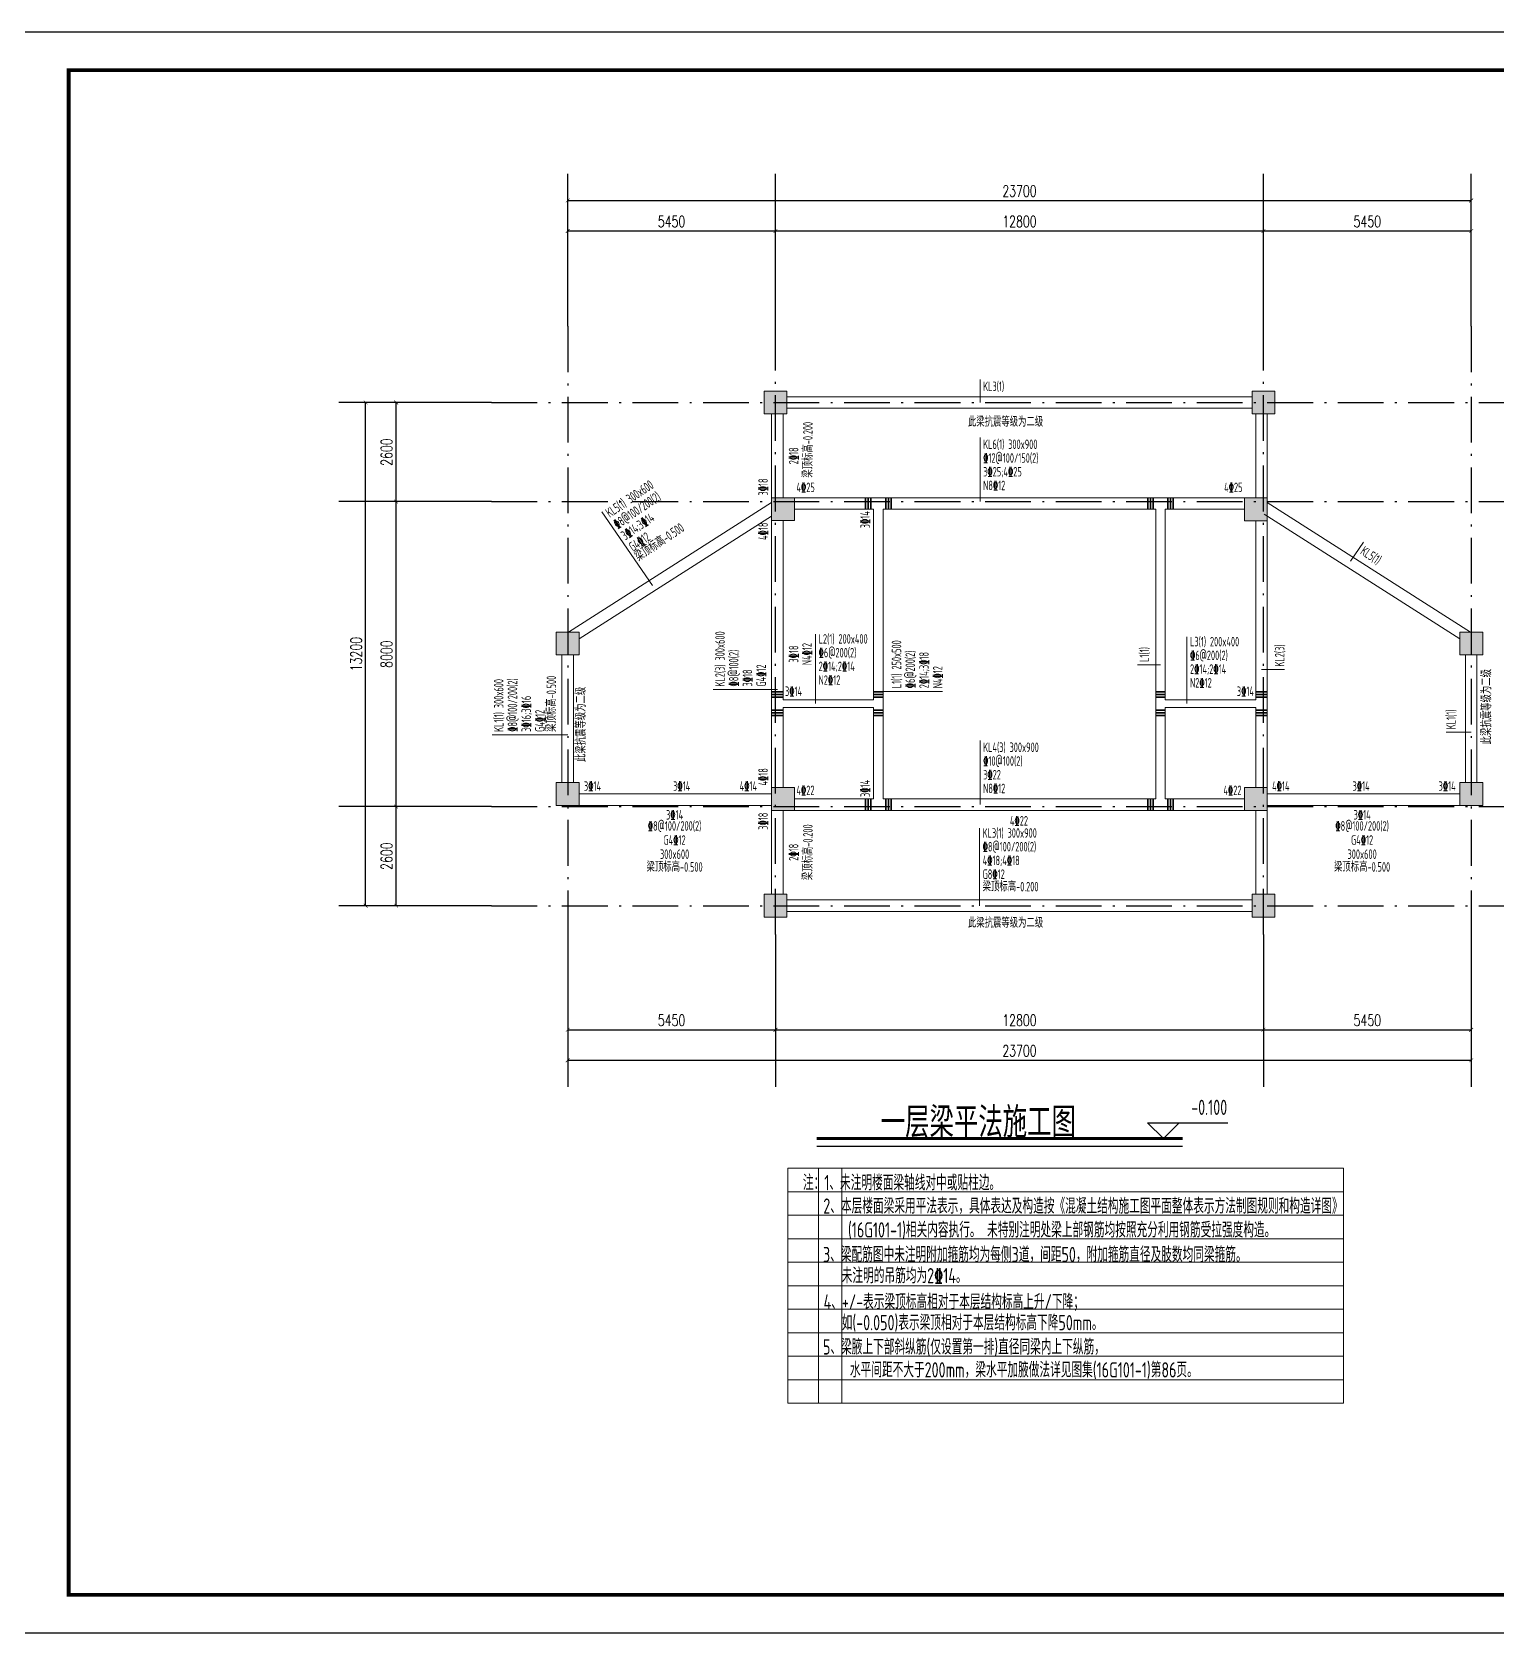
# Model space of a CAD drawing. Extents: x 169490 to 7584583, y -2399407 to 1374371.
# Drawn here: x 3845907 to 3884333, y 721081 to 763081 of the extents above; entities that cross this region are included whole.
import ezdxf
from ezdxf.enums import TextEntityAlignment as Align

# ---------------------------------------------------------------- set-up
doc = ezdxf.new("R2010")
doc.units = 0
doc.header["$LTSCALE"] = 100
doc.linetypes.add('D3轴线点划线', pattern=[18.5, 12, -3, 0.5, -3])
doc.layers.get('0').update_dxf_attribs({"linetype": 'CONTINUOUS'})
doc.layers.get('DEFPOINTS').update_dxf_attribs({"linetype": 'CONTINUOUS'})
for name, color, linetype in [('AXIS', 3, 'CONTINUOUS'), ('C-AXIS(轴号)', 3, 'CONTINUOUS'), ('C-DOTE', 8, 'D3轴线点划线'), ('S-0-TEXT', 7, 'CONTINUOUS'), ('S-COLU-HATCH', 251, 'CONTINUOUS'), ('THIN', 190, 'CONTINUOUS'), ('图框', 140, 'CONTINUOUS'), ('文字', 7, 'CONTINUOUS'), ('门编号', 6, 'CONTINUOUS')]:
    doc.layers.add(name, color=color, linetype=linetype)
for name, color, linetype, lineweight in [('S-1-TEXT', 7, 'CONTINUOUS', 18), ('S-COLU-LINE1', 6, 'CONTINUOUS', 18), ('梁原位标注', 7, 'CONTINUOUS', 18), ('梁标注引线', 2, 'CONTINUOUS', 18), ('梁附加箍筋', 1, 'CONTINUOUS', 35), ('砼梁', 4, 'CONTINUOUS', 18)]:
    doc.layers.add(name, color=color, linetype=linetype, lineweight=lineweight)
doc.styles.add('_TCH_DIM_T3', font='SIMPLEX.shx', dxfattribs={"width": 0.705882, "bigfont": 'GBCBIG.shx'})
doc.styles.add('BW_Rein', font='Tssdeng.shx', dxfattribs={"width": 0.7, "bigfont": 'hztxt.shx'})
doc.styles.add('TSSD_Label', font='Tssdeng.shx', dxfattribs={"width": 0.7, "bigfont": 'hztxt.shx'})
doc.styles.add('TSSD_REIN', font='tssdeng.shx', dxfattribs={"width": 0.7, "bigfont": 'hztxt.shx'})
doc.dimstyles.new('_TCH_ARCH&&100', dxfattribs={"dimtxt": 297.5, "dimasz": 100, "dimexe": 250, "dimexo": 300, "dimgap": 100, "dimtad": 1, "dimdec": 0, "dimzin": 0, "dimdsep": 46, "dimtxsty": '_TCH_DIM_T3', "dimblk": 'ARCHTICK', "dimcen": 0.09, "dimclrt": 7, "dimazin": 2, "dimtfac": 1, "dimtdec": 0, "dimtix": 1, "dimtmove": 2, "dimatfit": 3, "dimfxl": 1, "dimtolj": 1, "dimtzin": 0, "dimarcsym": 0})

# ---------------------------------------------------------------- blocks, each defined once
blk = doc.blocks.new('_ARCHTICK')
at = {"const_width": 0.15}
blk.add_lwpolyline([(-0.5, -0.5), (0.5, 0.5)], dxfattribs=at)
blk = doc.blocks.new('*D3987')
at = {"layer": 'AXIS', "color": 0, "lineweight": -2, "transparency": 16777216}
for p, q in [((3705158, 693553), (3708408, 693553)), ((3708158, 680353), (3708158, 693553)), ((3705158, 680353), (3708408, 680353))]:
    blk.add_line(p, q, dxfattribs=at)
at = {"layer": 'DEFPOINTS', "color": 0, "transparency": 16777216}
for p in [(3704858, 693553), (3708158, 693553), (3704858, 680353)]:
    blk.add_point(p, dxfattribs=at)
at = {"layer": 'AXIS', "color": 0, "lineweight": -2, "transparency": 16777216, "xscale": 100, "yscale": 100, "zscale": 100}
for p, rotation in [((3708158, 693553), 90), ((3708158, 680353), 270)]:
    blk.add_blockref('_ARCHTICK', p, dxfattribs=dict(at, rotation=rotation))
at = {"layer": 'AXIS', "color": 7, "transparency": 16777216, "insert": (3707909, 686953), "char_height": 297.5, "attachment_point": 5, "rotation": 90, "style": '_TCH_DIM_T3'}
blk.add_mtext('\\A1;13200', dxfattribs=at)
blk = doc.blocks.new('*D3988')
at = {"layer": 'AXIS', "color": 0, "lineweight": -2, "transparency": 16777216}
for p, q in [((3705158, 693553), (3707608, 693553)), ((3707358, 690953), (3707358, 693553)), ((3705158, 690953), (3707608, 690953))]:
    blk.add_line(p, q, dxfattribs=at)
at = {"layer": 'DEFPOINTS', "color": 0, "transparency": 16777216}
for p in [(3704858, 693553), (3707358, 693553), (3704858, 690953)]:
    blk.add_point(p, dxfattribs=at)
at = {"layer": 'AXIS', "color": 0, "lineweight": -2, "transparency": 16777216, "xscale": 100, "yscale": 100, "zscale": 100}
for p, rotation in [((3707358, 693553), 90), ((3707358, 690953), 270)]:
    blk.add_blockref('_ARCHTICK', p, dxfattribs=dict(at, rotation=rotation))
at = {"layer": 'AXIS', "color": 7, "transparency": 16777216, "insert": (3707109, 692253), "char_height": 297.5, "attachment_point": 5, "rotation": 90, "style": '_TCH_DIM_T3'}
blk.add_mtext('\\A1;2600', dxfattribs=at)
blk = doc.blocks.new('*D3989')
at = {"layer": 'AXIS', "color": 0, "lineweight": -2, "transparency": 16777216}
for p, q in [((3705158, 690953), (3707608, 690953)), ((3707358, 682953), (3707358, 690953)), ((3705158, 682953), (3707608, 682953))]:
    blk.add_line(p, q, dxfattribs=at)
at = {"layer": 'DEFPOINTS', "color": 0, "transparency": 16777216}
for p in [(3704858, 690953), (3707358, 690953), (3704858, 682953)]:
    blk.add_point(p, dxfattribs=at)
at = {"layer": 'AXIS', "color": 0, "lineweight": -2, "transparency": 16777216, "xscale": 100, "yscale": 100, "zscale": 100}
for p, rotation in [((3707358, 690953), 90), ((3707358, 682953), 270)]:
    blk.add_blockref('_ARCHTICK', p, dxfattribs=dict(at, rotation=rotation))
at = {"layer": 'AXIS', "color": 7, "transparency": 16777216, "insert": (3707109, 686953), "char_height": 297.5, "attachment_point": 5, "rotation": 90, "style": '_TCH_DIM_T3'}
blk.add_mtext('\\A1;8000', dxfattribs=at)
blk = doc.blocks.new('*D3990')
at = {"layer": 'AXIS', "color": 0, "lineweight": -2, "transparency": 16777216}
for p, q in [((3705158, 682953), (3707608, 682953)), ((3707358, 680353), (3707358, 682953)), ((3705158, 680353), (3707608, 680353))]:
    blk.add_line(p, q, dxfattribs=at)
at = {"layer": 'DEFPOINTS', "color": 0, "transparency": 16777216}
for p in [(3704858, 682953), (3707358, 682953), (3704858, 680353)]:
    blk.add_point(p, dxfattribs=at)
at = {"layer": 'AXIS', "color": 0, "lineweight": -2, "transparency": 16777216, "xscale": 100, "yscale": 100, "zscale": 100}
for p, rotation in [((3707358, 682953), 90), ((3707358, 680353), 270)]:
    blk.add_blockref('_ARCHTICK', p, dxfattribs=dict(at, rotation=rotation))
at = {"layer": 'AXIS', "color": 7, "transparency": 16777216, "insert": (3707109, 681653), "char_height": 297.5, "attachment_point": 5, "rotation": 90, "style": '_TCH_DIM_T3'}
blk.add_mtext('\\A1;2600', dxfattribs=at)
blk = doc.blocks.new('*D3991')
at = {"layer": 'AXIS', "color": 0, "lineweight": -2, "transparency": 16777216}
for p, q in [((3676858, 693553), (3673608, 693553)), ((3673858, 680353), (3673858, 693553)), ((3676858, 680353), (3673608, 680353))]:
    blk.add_line(p, q, dxfattribs=at)
at = {"layer": 'DEFPOINTS', "color": 0, "transparency": 16777216}
for p in [(3673858, 693553), (3677158, 693553), (3677158, 680353)]:
    blk.add_point(p, dxfattribs=at)
at = {"layer": 'AXIS', "color": 0, "lineweight": -2, "transparency": 16777216, "xscale": 100, "yscale": 100, "zscale": 100}
for p, rotation in [((3673858, 693553), 90), ((3673858, 680353), 270)]:
    blk.add_blockref('_ARCHTICK', p, dxfattribs=dict(at, rotation=rotation))
at = {"layer": 'AXIS', "color": 7, "transparency": 16777216, "insert": (3673609, 686953), "char_height": 297.5, "attachment_point": 5, "rotation": 90, "style": '_TCH_DIM_T3'}
blk.add_mtext('\\A1;13200', dxfattribs=at)
blk = doc.blocks.new('*D3992')
at = {"layer": 'AXIS', "color": 0, "lineweight": -2, "transparency": 16777216}
for p, q in [((3676858, 693553), (3674408, 693553)), ((3674658, 690953), (3674658, 693553)), ((3676858, 690953), (3674408, 690953))]:
    blk.add_line(p, q, dxfattribs=at)
at = {"layer": 'DEFPOINTS', "color": 0, "transparency": 16777216}
for p in [(3674658, 693553), (3677158, 693553), (3677158, 690953)]:
    blk.add_point(p, dxfattribs=at)
at = {"layer": 'AXIS', "color": 0, "lineweight": -2, "transparency": 16777216, "xscale": 100, "yscale": 100, "zscale": 100}
for p, rotation in [((3674658, 693553), 90), ((3674658, 690953), 270)]:
    blk.add_blockref('_ARCHTICK', p, dxfattribs=dict(at, rotation=rotation))
at = {"layer": 'AXIS', "color": 7, "transparency": 16777216, "insert": (3674409, 692253), "char_height": 297.5, "attachment_point": 5, "rotation": 90, "style": '_TCH_DIM_T3'}
blk.add_mtext('\\A1;2600', dxfattribs=at)
blk = doc.blocks.new('*D3993')
at = {"layer": 'AXIS', "color": 0, "lineweight": -2, "transparency": 16777216}
for p, q in [((3676858, 690953), (3674408, 690953)), ((3674658, 682953), (3674658, 690953)), ((3676858, 682953), (3674408, 682953))]:
    blk.add_line(p, q, dxfattribs=at)
at = {"layer": 'DEFPOINTS', "color": 0, "transparency": 16777216}
for p in [(3674658, 690953), (3677158, 690953), (3677158, 682953)]:
    blk.add_point(p, dxfattribs=at)
at = {"layer": 'AXIS', "color": 0, "lineweight": -2, "transparency": 16777216, "xscale": 100, "yscale": 100, "zscale": 100}
for p, rotation in [((3674658, 690953), 90), ((3674658, 682953), 270)]:
    blk.add_blockref('_ARCHTICK', p, dxfattribs=dict(at, rotation=rotation))
at = {"layer": 'AXIS', "color": 7, "transparency": 16777216, "insert": (3674409, 686953), "char_height": 297.5, "attachment_point": 5, "rotation": 90, "style": '_TCH_DIM_T3'}
blk.add_mtext('\\A1;8000', dxfattribs=at)
blk = doc.blocks.new('*D3994')
at = {"layer": 'AXIS', "color": 0, "lineweight": -2, "transparency": 16777216}
for p, q in [((3676858, 682953), (3674408, 682953)), ((3674658, 680353), (3674658, 682953)), ((3676858, 680353), (3674408, 680353))]:
    blk.add_line(p, q, dxfattribs=at)
at = {"layer": 'DEFPOINTS', "color": 0, "transparency": 16777216}
for p in [(3674658, 682953), (3677158, 682953), (3677158, 680353)]:
    blk.add_point(p, dxfattribs=at)
at = {"layer": 'AXIS', "color": 0, "lineweight": -2, "transparency": 16777216, "xscale": 100, "yscale": 100, "zscale": 100}
for p, rotation in [((3674658, 682953), 90), ((3674658, 680353), 270)]:
    blk.add_blockref('_ARCHTICK', p, dxfattribs=dict(at, rotation=rotation))
at = {"layer": 'AXIS', "color": 7, "transparency": 16777216, "insert": (3674409, 681653), "char_height": 297.5, "attachment_point": 5, "rotation": 90, "style": '_TCH_DIM_T3'}
blk.add_mtext('\\A1;2600', dxfattribs=at)
blk = doc.blocks.new('*D3995')
at = {"layer": 'AXIS', "color": 0, "lineweight": -2, "transparency": 16777216}
for p, q in [((3679158, 679297), (3679158, 676047)), ((3702858, 679297), (3702858, 676047)), ((3679158, 676297), (3702858, 676297))]:
    blk.add_line(p, q, dxfattribs=at)
at = {"layer": 'DEFPOINTS', "color": 0, "transparency": 16777216}
for p in [(3679158, 679597), (3702858, 679597), (3702858, 676297)]:
    blk.add_point(p, dxfattribs=at)
at = {"layer": 'AXIS', "color": 0, "lineweight": -2, "transparency": 16777216, "xscale": 100, "yscale": 100, "zscale": 100, "rotation": 180}
blk.add_blockref('_ARCHTICK', (3679158, 676297), dxfattribs=at)
at = {"layer": 'AXIS', "color": 0, "lineweight": -2, "transparency": 16777216, "xscale": 100, "yscale": 100, "zscale": 100}
blk.add_blockref('_ARCHTICK', (3702858, 676297), dxfattribs=at)
at = {"layer": 'AXIS', "color": 7, "transparency": 16777216, "insert": (3691008, 676546), "char_height": 297.5, "attachment_point": 5, "style": '_TCH_DIM_T3'}
blk.add_mtext('\\A1;23700', dxfattribs=at)
blk = doc.blocks.new('*D3996')
at = {"layer": 'AXIS', "color": 0, "lineweight": -2, "transparency": 16777216}
for p, q in [((3697408, 679297), (3697408, 676847)), ((3702858, 679297), (3702858, 676847)), ((3697408, 677097), (3702858, 677097))]:
    blk.add_line(p, q, dxfattribs=at)
at = {"layer": 'DEFPOINTS', "color": 0, "transparency": 16777216}
for p in [(3697408, 679597), (3702858, 679597), (3702858, 677097)]:
    blk.add_point(p, dxfattribs=at)
at = {"layer": 'AXIS', "color": 0, "lineweight": -2, "transparency": 16777216, "xscale": 100, "yscale": 100, "zscale": 100, "rotation": 180}
blk.add_blockref('_ARCHTICK', (3697408, 677097), dxfattribs=at)
at = {"layer": 'AXIS', "color": 0, "lineweight": -2, "transparency": 16777216, "xscale": 100, "yscale": 100, "zscale": 100}
blk.add_blockref('_ARCHTICK', (3702858, 677097), dxfattribs=at)
at = {"layer": 'AXIS', "color": 7, "transparency": 16777216, "insert": (3700133, 677346), "char_height": 297.5, "attachment_point": 5, "style": '_TCH_DIM_T3'}
blk.add_mtext('\\A1;5450', dxfattribs=at)
blk = doc.blocks.new('*D3997')
at = {"layer": 'AXIS', "color": 0, "lineweight": -2, "transparency": 16777216}
for p, q in [((3684608, 679297), (3684608, 676847)), ((3697408, 679297), (3697408, 676847)), ((3684608, 677097), (3697408, 677097))]:
    blk.add_line(p, q, dxfattribs=at)
at = {"layer": 'DEFPOINTS', "color": 0, "transparency": 16777216}
for p in [(3684608, 679597), (3697408, 679597), (3697408, 677097)]:
    blk.add_point(p, dxfattribs=at)
at = {"layer": 'AXIS', "color": 0, "lineweight": -2, "transparency": 16777216, "xscale": 100, "yscale": 100, "zscale": 100, "rotation": 180}
blk.add_blockref('_ARCHTICK', (3684608, 677097), dxfattribs=at)
at = {"layer": 'AXIS', "color": 0, "lineweight": -2, "transparency": 16777216, "xscale": 100, "yscale": 100, "zscale": 100}
blk.add_blockref('_ARCHTICK', (3697408, 677097), dxfattribs=at)
at = {"layer": 'AXIS', "color": 7, "transparency": 16777216, "insert": (3691008, 677346), "char_height": 297.5, "attachment_point": 5, "style": '_TCH_DIM_T3'}
blk.add_mtext('\\A1;12800', dxfattribs=at)
blk = doc.blocks.new('*D3998')
at = {"layer": 'AXIS', "color": 0, "lineweight": -2, "transparency": 16777216}
for p, q in [((3679158, 679297), (3679158, 676847)), ((3684608, 679297), (3684608, 676847)), ((3679158, 677097), (3684608, 677097))]:
    blk.add_line(p, q, dxfattribs=at)
at = {"layer": 'DEFPOINTS', "color": 0, "transparency": 16777216}
for p in [(3679158, 679597), (3684608, 679597), (3684608, 677097)]:
    blk.add_point(p, dxfattribs=at)
at = {"layer": 'AXIS', "color": 0, "lineweight": -2, "transparency": 16777216, "xscale": 100, "yscale": 100, "zscale": 100, "rotation": 180}
blk.add_blockref('_ARCHTICK', (3679158, 677097), dxfattribs=at)
at = {"layer": 'AXIS', "color": 0, "lineweight": -2, "transparency": 16777216, "xscale": 100, "yscale": 100, "zscale": 100}
blk.add_blockref('_ARCHTICK', (3684608, 677097), dxfattribs=at)
at = {"layer": 'AXIS', "color": 7, "transparency": 16777216, "insert": (3681883, 677346), "char_height": 297.5, "attachment_point": 5, "style": '_TCH_DIM_T3'}
blk.add_mtext('\\A1;5450', dxfattribs=at)
blk = doc.blocks.new('*D3999')
at = {"layer": 'AXIS', "color": 0, "lineweight": -2, "transparency": 16777216}
for p, q in [((3679158, 695853), (3679158, 699103)), ((3702858, 695853), (3702858, 699103)), ((3679158, 698853), (3702858, 698853))]:
    blk.add_line(p, q, dxfattribs=at)
at = {"layer": 'DEFPOINTS', "color": 0, "transparency": 16777216}
for p in [(3702858, 698853), (3679158, 695553), (3702858, 695553)]:
    blk.add_point(p, dxfattribs=at)
at = {"layer": 'AXIS', "color": 0, "lineweight": -2, "transparency": 16777216, "xscale": 100, "yscale": 100, "zscale": 100, "rotation": 180}
blk.add_blockref('_ARCHTICK', (3679158, 698853), dxfattribs=at)
at = {"layer": 'AXIS', "color": 0, "lineweight": -2, "transparency": 16777216, "xscale": 100, "yscale": 100, "zscale": 100}
blk.add_blockref('_ARCHTICK', (3702858, 698853), dxfattribs=at)
at = {"layer": 'AXIS', "color": 7, "transparency": 16777216, "insert": (3691008, 699102), "char_height": 297.5, "attachment_point": 5, "style": '_TCH_DIM_T3'}
blk.add_mtext('\\A1;23700', dxfattribs=at)
blk = doc.blocks.new('*D4000')
at = {"layer": 'AXIS', "color": 0, "lineweight": -2, "transparency": 16777216}
for p, q in [((3697408, 695853), (3697408, 698303)), ((3697408, 698053), (3702858, 698053)), ((3702858, 695853), (3702858, 698303))]:
    blk.add_line(p, q, dxfattribs=at)
at = {"layer": 'DEFPOINTS', "color": 0, "transparency": 16777216}
for p in [(3702858, 698053), (3697408, 695553), (3702858, 695553)]:
    blk.add_point(p, dxfattribs=at)
at = {"layer": 'AXIS', "color": 0, "lineweight": -2, "transparency": 16777216, "xscale": 100, "yscale": 100, "zscale": 100, "rotation": 180}
blk.add_blockref('_ARCHTICK', (3697408, 698053), dxfattribs=at)
at = {"layer": 'AXIS', "color": 0, "lineweight": -2, "transparency": 16777216, "xscale": 100, "yscale": 100, "zscale": 100}
blk.add_blockref('_ARCHTICK', (3702858, 698053), dxfattribs=at)
at = {"layer": 'AXIS', "color": 7, "transparency": 16777216, "insert": (3700133, 698302), "char_height": 297.5, "attachment_point": 5, "style": '_TCH_DIM_T3'}
blk.add_mtext('\\A1;5450', dxfattribs=at)
blk = doc.blocks.new('*D4001')
at = {"layer": 'AXIS', "color": 0, "lineweight": -2, "transparency": 16777216}
for p, q in [((3684608, 695853), (3684608, 698303)), ((3684608, 698053), (3697408, 698053)), ((3697408, 695853), (3697408, 698303))]:
    blk.add_line(p, q, dxfattribs=at)
at = {"layer": 'DEFPOINTS', "color": 0, "transparency": 16777216}
for p in [(3697408, 698053), (3684608, 695553), (3697408, 695553)]:
    blk.add_point(p, dxfattribs=at)
at = {"layer": 'AXIS', "color": 0, "lineweight": -2, "transparency": 16777216, "xscale": 100, "yscale": 100, "zscale": 100, "rotation": 180}
blk.add_blockref('_ARCHTICK', (3684608, 698053), dxfattribs=at)
at = {"layer": 'AXIS', "color": 0, "lineweight": -2, "transparency": 16777216, "xscale": 100, "yscale": 100, "zscale": 100}
blk.add_blockref('_ARCHTICK', (3697408, 698053), dxfattribs=at)
at = {"layer": 'AXIS', "color": 7, "transparency": 16777216, "insert": (3691008, 698302), "char_height": 297.5, "attachment_point": 5, "style": '_TCH_DIM_T3'}
blk.add_mtext('\\A1;12800', dxfattribs=at)
blk = doc.blocks.new('*D4002')
at = {"layer": 'AXIS', "color": 0, "lineweight": -2, "transparency": 16777216}
for p, q in [((3679158, 695853), (3679158, 698303)), ((3679158, 698053), (3684608, 698053)), ((3684608, 695853), (3684608, 698303))]:
    blk.add_line(p, q, dxfattribs=at)
at = {"layer": 'DEFPOINTS', "color": 0, "transparency": 16777216}
for p in [(3684608, 698053), (3679158, 695553), (3684608, 695553)]:
    blk.add_point(p, dxfattribs=at)
at = {"layer": 'AXIS', "color": 0, "lineweight": -2, "transparency": 16777216, "xscale": 100, "yscale": 100, "zscale": 100, "rotation": 180}
blk.add_blockref('_ARCHTICK', (3679158, 698053), dxfattribs=at)
at = {"layer": 'AXIS', "color": 0, "lineweight": -2, "transparency": 16777216, "xscale": 100, "yscale": 100, "zscale": 100}
blk.add_blockref('_ARCHTICK', (3684608, 698053), dxfattribs=at)
at = {"layer": 'AXIS', "color": 7, "transparency": 16777216, "insert": (3681883, 698302), "char_height": 297.5, "attachment_point": 5, "style": '_TCH_DIM_T3'}
blk.add_mtext('\\A1;5450', dxfattribs=at)
blk = doc.blocks.new('BW-31907664', base_point=(3672358.1, 674797.3, 0))
at = {"layer": 'C-AXIS(轴号)'}
for p, q in [((3679158.1, 695552.9), (3679158.1, 699552.9)), ((3684608.1, 695552.9), (3684608.1, 699552.9)), ((3697408.1, 695552.9), (3697408.1, 699552.9)), ((3702858.1, 695552.9), (3702858.1, 699552.9)), ((3677158.1, 693552.9), (3673158.1, 693552.9)), ((3704858.1, 693552.9), (3708858.1, 693552.9)), ((3677158.1, 690952.9), (3673158.1, 690952.9)), ((3704858.1, 690952.9), (3708858.1, 690952.9)), ((3677158.1, 682953.4), (3673158.1, 682953.4)), ((3704858.1, 682953.4), (3708858.1, 682953.4)), ((3677158.1, 680353.4), (3673158.1, 680353.4)), ((3704858.1, 680353.4), (3708858.1, 680353.4)), ((3679158.1, 679597.3), (3679158.1, 675597.3)), ((3684608.1, 679597.3), (3684608.1, 675597.3)), ((3697408.1, 679597.3), (3697408.1, 675597.3)), ((3702858.1, 679597.3), (3702858.1, 675597.3))]:
    blk.add_line(p, q, dxfattribs=at)
at = {"layer": 'C-DOTE'}
for p, q in [((3679158.1, 695552.9), (3679158.1, 679597.3)), ((3684608.1, 679597.3), (3684608.1, 695552.9)), ((3697408.1, 679597.3), (3697408.1, 695552.9)), ((3702858.1, 695552.9), (3702858.1, 679597.3)), ((3677158.1, 693552.9), (3704858.1, 693552.9)), ((3677158.1, 690952.9), (3704858.1, 690952.9)), ((3677158.1, 682953.4), (3704858.1, 682953.4)), ((3677158.1, 680353.4), (3704858.1, 680353.4))]:
    blk.add_line(p, q, dxfattribs=at)
at = {"layer": 'AXIS'}
for p1, p2, distance, picture, middle in [((3679158.1, 695552.9), (3702858.1, 695552.9), 3300, '*D3999', (3691008.1, 699101.7)), ((3679158.1, 695552.9), (3684608.1, 695552.9), 2500, '*D4002', (3681883.1, 698301.7)), ((3684608.1, 695552.9), (3697408.1, 695552.9), 2500, '*D4001', (3691008.1, 698301.7)), ((3697408.1, 695552.9), (3702858.1, 695552.9), 2500, '*D4000', (3700133.1, 698301.7)), ((3677158.1071, 680353.3554), (3677158.1071, 693552.9175), 3300, '*D3991', (3673609.3571, 686953.1364)), ((3677158.1, 690952.9), (3677158.1, 693552.9), 2500, '*D3992', (3674409.4, 692252.9)), ((3704858.1071, 680353.3554), (3704858.1071, 693552.9175), -3300, '*D3987', (3707909.3571, 686953.1364)), ((3704858.1, 690952.9), (3704858.1, 693552.9), -2500, '*D3988', (3707109.4, 692252.9)), ((3677158.1071, 682953.3554), (3677158.1071, 690952.9175), 2500, '*D3993', (3674409.3571, 686953.1364)), ((3704858.1071, 682953.3554), (3704858.1071, 690952.9175), -2500, '*D3989', (3707109.3571, 686953.1364)), ((3677158.1, 680353.4), (3677158.1, 682953.4), 2500, '*D3994', (3674409.4, 681653.4)), ((3704858.1, 680353.4), (3704858.1, 682953.4), -2500, '*D3990', (3707109.4, 681653.4)), ((3679158.1, 679597.3), (3702858.1, 679597.3), -3300, '*D3995', (3691008.1, 676546)), ((3679158.1, 679597.3), (3684608.1, 679597.3), -2500, '*D3998', (3681883.1, 677346)), ((3684608.1, 679597.3), (3697408.1, 679597.3), -2500, '*D3997', (3691008.1, 677346)), ((3697408.1, 679597.3), (3702858.1, 679597.3), -2500, '*D3996', (3700133.1, 677346))]:
    dim = blk.add_aligned_dim(p1=p1, p2=p2, distance=distance, dimstyle='_TCH_ARCH&&100', dxfattribs=at)
    dim.commit()
    dim.dimension.update_dxf_attribs({"geometry": picture, "text_midpoint": middle})

msp = doc.modelspace()

# ---------------------------------------------------------------- hatches: boundary and pattern name
at = {"layer": 'S-COLU-HATCH', "ltscale": 10}
h = msp.add_hatch(color=256, dxfattribs=at)
h.dxf.hatch_style = 1
h.paths.add_polyline_path([(3865708.1, 753662.3), (3865108.1, 753662.3), (3865108.1, 753062.3), (3865708.1, 753062.3)])
h = msp.add_hatch(color=256, dxfattribs=at)
h.dxf.hatch_style = 1
h.paths.add_polyline_path([(3878508.1, 753662.3), (3877908.1, 753662.3), (3877908.1, 753062.3), (3878508.1, 753062.3)])
h = msp.add_hatch(color=256, dxfattribs=at)
h.dxf.hatch_style = 1
h.paths.add_polyline_path([(3865908.1, 750862.3), (3865308.1, 750862.3), (3865308.1, 750262.3), (3865908.1, 750262.3)])
h = msp.add_hatch(color=256, dxfattribs=at)
h.dxf.hatch_style = 1
h.paths.add_polyline_path([(3878308.1, 750861.3), (3877708.1, 750861.3), (3877708.1, 750261.3), (3878308.1, 750261.3)])
h = msp.add_hatch(color=256, dxfattribs=at)
h.dxf.hatch_style = 1
h.paths.add_polyline_path([(3860259.1, 747341.3), (3859659.1, 747341.3), (3859659.1, 746741.3), (3860259.1, 746741.3)])
h = msp.add_hatch(color=256, dxfattribs=at)
h.dxf.hatch_style = 1
h.paths.add_polyline_path([(3883958.1, 747341.3), (3883358.1, 747341.3), (3883358.1, 746741.3), (3883958.1, 746741.3)])
h = msp.add_hatch(color=256, dxfattribs=at)
h.dxf.hatch_style = 1
h.paths.add_polyline_path([(3860259.1, 743391.7), (3859659.1, 743391.7), (3859659.1, 742791.7), (3860259.1, 742791.7)])
h = msp.add_hatch(color=256, dxfattribs=at)
h.dxf.hatch_style = 1
h.paths.add_polyline_path([(3865908.1, 743262.7), (3865308.1, 743262.7), (3865308.1, 742662.7), (3865908.1, 742662.7)])
h = msp.add_hatch(color=256, dxfattribs=at)
h.dxf.hatch_style = 1
h.paths.add_polyline_path([(3878308.1, 743262.7), (3877708.1, 743262.7), (3877708.1, 742662.7), (3878308.1, 742662.7)])
h = msp.add_hatch(color=256, dxfattribs=at)
h.dxf.hatch_style = 1
h.paths.add_polyline_path([(3883958.1, 743391.7), (3883358.1, 743391.7), (3883358.1, 742791.7), (3883958.1, 742791.7)])
h = msp.add_hatch(color=256, dxfattribs=at)
h.dxf.hatch_style = 1
h.paths.add_polyline_path([(3865708.1, 740462.7), (3865108.1, 740462.7), (3865108.1, 739862.7), (3865708.1, 739862.7)])
h = msp.add_hatch(color=256, dxfattribs=at)
h.dxf.hatch_style = 1
h.paths.add_polyline_path([(3878508.1, 740462.7), (3877908.1, 740462.7), (3877908.1, 739862.7), (3878508.1, 739862.7)])

# ---------------------------------------------------------------- linework, layer by layer
at = {"layer": 'S-1-TEXT', "color": 8}
for p, q in [((3880310.7, 733274.7), (3865734.2, 733274.7)), ((3865734.2, 733274.7), (3865734.2, 727108.2)), ((3866535, 733274.7), (3866535, 727108.2)), ((3867152.6, 733274.7), (3867152.6, 727108.2)), ((3880310.7, 733274.7), (3880310.7, 727108.2)), ((3880310.7, 732658), (3865734.2, 732658)), ((3880310.7, 732041.4), (3865734.2, 732041.4)), ((3880310.7, 731424.7), (3865734.2, 731424.7)), ((3880310.7, 730808.1), (3865734.2, 730808.1)), ((3880310.7, 730191.5), (3865734.2, 730191.5)), ((3880310.7, 729574.8), (3865734.2, 729574.8)), ((3880310.7, 728958.2), (3865734.2, 728958.2)), ((3880310.7, 728341.5), (3865734.2, 728341.5)), ((3880310.7, 727724.9), (3865734.2, 727724.9)), ((3880310.7, 727108.2), (3865734.2, 727108.2))]:
    msp.add_line(p, q, dxfattribs=at)
at = {"layer": 'S-COLU-LINE1'}
for points in [[(3865708.1, 753662.3), (3865108.1, 753662.3), (3865108.1, 753062.3), (3865708.1, 753062.3)], [(3878508.1, 753662.3), (3877908.1, 753662.3), (3877908.1, 753062.3), (3878508.1, 753062.3)], [(3865908.1, 750862.3), (3865308.1, 750862.3), (3865308.1, 750262.3), (3865908.1, 750262.3)], [(3878308.1, 750861.3), (3877708.1, 750861.3), (3877708.1, 750261.3), (3878308.1, 750261.3)], [(3860259.1, 747341.3), (3859659.1, 747341.3), (3859659.1, 746741.3), (3860259.1, 746741.3)], [(3883958.1, 747341.3), (3883358.1, 747341.3), (3883358.1, 746741.3), (3883958.1, 746741.3)], [(3860259.1, 743391.7), (3859659.1, 743391.7), (3859659.1, 742791.7), (3860259.1, 742791.7)], [(3865908.1, 743262.7), (3865308.1, 743262.7), (3865308.1, 742662.7), (3865908.1, 742662.7)], [(3878308.1, 743262.7), (3877708.1, 743262.7), (3877708.1, 742662.7), (3878308.1, 742662.7)], [(3883958.1, 743391.7), (3883358.1, 743391.7), (3883358.1, 742791.7), (3883958.1, 742791.7)], [(3865708.1, 740462.7), (3865108.1, 740462.7), (3865108.1, 739862.7), (3865708.1, 739862.7)], [(3878508.1, 740462.7), (3877908.1, 740462.7), (3877908.1, 739862.7), (3878508.1, 739862.7)]]:
    msp.add_lwpolyline(points, close=True, dxfattribs=at)
at = {"layer": 'THIN'}
for p, q in [((3875582.7, 734051.8), (3875170.2, 734464.3)), ((3875170.2, 734464.3), (3877273.7, 734464.3)), ((3875582.7, 734051.8), (3875995.2, 734464.3))]:
    msp.add_line(p, q, dxfattribs=at)
at = {"layer": '图框'}
msp.add_lwpolyline([(3844366.7, 721081.4), (3903766.7, 721081.4), (3903766.7, 763081.4), (3844366.7, 763081.4)], close=True, dxfattribs=at)
at = {"layer": '图框', "const_width": 100}
msp.add_lwpolyline([(3846866.7, 722081.4), (3902766.7, 722081.4), (3902766.7, 762081.4), (3846866.7, 762081.4)], close=True, dxfattribs=at)
at = {"layer": '文字'}
msp.add_line((3866489.3, 733855.9), (3876086.1, 733855.9), dxfattribs=at)
at = {"layer": '文字', "const_width": 75}
msp.add_lwpolyline([(3866489.3, 734051.8), (3876086.1, 734051.8)], dxfattribs=at)
at = {"layer": '梁标注引线'}
for p, q in [((3870775.4, 753361.3), (3870775.4, 753961.3)), ((3870775.4, 750761.3), (3870775.4, 752441.3)), ((3862179.1, 748557.3), (3860856.1, 750495.6)), ((3880493.5, 749201.4), (3880831.8, 749696.9)), ((3866459.6, 745461.7), (3866459.6, 747285.4)), ((3876202.2, 745461.7), (3876202.2, 747213.8)), ((3875508.1, 746477.9), (3874908.1, 746477.9)), ((3878158.1, 746355.3), (3878758.1, 746355.3)), ((3865458.1, 745830.8), (3863778.1, 745830.8)), ((3868108.1, 745784.6), (3869788.1, 745784.6)), ((3883658.1, 744710.1), (3883002.1, 744710.1)), ((3859958.1, 744641.7), (3857974.6, 744641.7)), ((3870775.4, 742812.7), (3870775.4, 744492.7)), ((3870762.5, 740161.7), (3870762.5, 742193.8))]:
    msp.add_line(p, q, dxfattribs=at)
at = {"layer": '梁附加箍筋', "lineweight": 35}
for p, q in [((3867773.1, 750561.3), (3867773.1, 750861.3)), ((3867843.1, 750561.3), (3867843.1, 750861.3)), ((3867913.1, 750561.3), (3867913.1, 750861.3)), ((3868303.1, 750561.3), (3868303.1, 750861.3)), ((3868373.1, 750561.3), (3868373.1, 750861.3)), ((3868443.1, 750561.3), (3868443.1, 750861.3)), ((3875173.1, 750561.3), (3875173.1, 750861.3)), ((3875243.1, 750561.3), (3875243.1, 750861.3)), ((3875313.1, 750561.3), (3875313.1, 750861.3)), ((3875703.1, 750561.3), (3875703.1, 750861.3)), ((3875773.1, 750561.3), (3875773.1, 750861.3)), ((3875843.1, 750561.3), (3875843.1, 750861.3)), ((3865608.1, 745771.7), (3865308.1, 745771.7)), ((3865608.1, 745701.7), (3865308.1, 745701.7)), ((3865608.1, 745631.7), (3865308.1, 745631.7)), ((3868233.1, 745771.7), (3867983.1, 745771.7)), ((3868233.1, 745701.7), (3867983.1, 745701.7)), ((3868233.1, 745631.7), (3867983.1, 745631.7)), ((3875633.1, 745771.7), (3875383.1, 745771.7)), ((3875633.1, 745701.7), (3875383.1, 745701.7)), ((3875633.1, 745631.7), (3875383.1, 745631.7)), ((3878308.1, 745771.7), (3878008.1, 745771.7)), ((3878308.1, 745701.7), (3878008.1, 745701.7)), ((3878308.1, 745631.7), (3878008.1, 745631.7)), ((3865608.1, 745291.7), (3865308.1, 745291.7)), ((3865608.1, 745221.7), (3865308.1, 745221.7)), ((3865608.1, 745151.7), (3865308.1, 745151.7)), ((3868233.1, 745291.7), (3867983.1, 745291.7)), ((3868233.1, 745221.7), (3867983.1, 745221.7)), ((3868233.1, 745151.7), (3867983.1, 745151.7)), ((3875633.1, 745291.7), (3875383.1, 745291.7)), ((3875633.1, 745221.7), (3875383.1, 745221.7)), ((3875633.1, 745151.7), (3875383.1, 745151.7)), ((3878308.1, 745291.7), (3878008.1, 745291.7)), ((3878308.1, 745221.7), (3878008.1, 745221.7)), ((3878308.1, 745151.7), (3878008.1, 745151.7)), ((3867773.1, 742662.7), (3867773.1, 742962.7)), ((3867843.1, 742662.7), (3867843.1, 742962.7)), ((3867913.1, 742662.7), (3867913.1, 742962.7)), ((3868303.1, 742662.7), (3868303.1, 742962.7)), ((3868373.1, 742662.7), (3868373.1, 742962.7)), ((3868443.1, 742662.7), (3868443.1, 742962.7)), ((3875173.1, 742662.7), (3875173.1, 742962.7)), ((3875243.1, 742662.7), (3875243.1, 742962.7)), ((3875313.1, 742662.7), (3875313.1, 742962.7)), ((3875703.1, 742662.7), (3875703.1, 742962.7)), ((3875773.1, 742662.7), (3875773.1, 742962.7)), ((3875843.1, 742662.7), (3875843.1, 742962.7))]:
    msp.add_line(p, q, dxfattribs=at)
at = {"layer": '砼梁', "lineweight": 18}
for p, q in [((3877908.1, 753511.3), (3865708.1, 753511.3)), ((3865308.1, 753062.3), (3865308.1, 750862.3)), ((3865608.1, 750862.3), (3865608.1, 753062.3)), ((3865708.1, 753211.3), (3877908.1, 753211.3)), ((3878008.1, 753062.3), (3878008.1, 750861.3)), ((3878308.1, 750861.3), (3878308.1, 753062.3)), ((3859980.2, 747341.3), (3865308.1, 750740.2)), ((3868108.1, 750861.3), (3865908.1, 750861.3)), ((3865908.1, 750561.3), (3867983.1, 750561.3)), ((3867983.1, 750561.3), (3867983.1, 745561.7)), ((3875508.1, 750861.3), (3868108.1, 750861.3)), ((3868233.1, 750561.3), (3875383.1, 750561.3)), ((3868233.1, 745461.7), (3868233.1, 750561.3)), ((3875383.1, 750561.3), (3875383.1, 745461.7)), ((3878008.1, 750861.3), (3875508.1, 750861.3)), ((3875633.1, 750561.3), (3877708.1, 750561.3)), ((3875633.1, 745561.7), (3875633.1, 750561.3)), ((3883636, 747341.3), (3878308.1, 750740.2)), ((3860259.1, 747163.4), (3865308.1, 750384.4)), ((3865308.1, 750262.3), (3865308.1, 745461.7)), ((3865608.1, 745561.7), (3865608.1, 750262.3)), ((3878008.1, 750261.3), (3878008.1, 745561.7)), ((3883357.1, 747163.4), (3878227.4, 750435.8)), ((3878308.1, 745461.7), (3878308.1, 750261.3)), ((3859808.1, 746741.3), (3859808.1, 743391.7)), ((3860108.1, 743391.7), (3860108.1, 746741.3)), ((3883508.1, 746741.3), (3883508.1, 743391.7)), ((3883808.1, 743391.7), (3883808.1, 746741.3)), ((3867983.1, 745561.7), (3865608.1, 745561.7)), ((3878008.1, 745561.7), (3875633.1, 745561.7)), ((3865308.1, 745461.7), (3865308.1, 743262.7)), ((3865608.1, 743262.7), (3865608.1, 745361.7)), ((3865608.1, 745361.7), (3867983.1, 745361.7)), ((3867983.1, 745361.7), (3867983.1, 742962.7)), ((3868233.1, 742962.7), (3868233.1, 745461.7)), ((3875383.1, 745461.7), (3875383.1, 742962.7)), ((3875633.1, 742962.7), (3875633.1, 745361.7)), ((3875633.1, 745361.7), (3878008.1, 745361.7)), ((3878008.1, 745361.7), (3878008.1, 743262.7)), ((3878308.1, 743262.7), (3878308.1, 745461.7)), ((3860259.1, 743091.7), (3865308.1, 743091.7)), ((3878309.1, 743091.7), (3883358.1, 743091.7)), ((3860259.1, 742791.7), (3865308.1, 742791.7)), ((3865308.1, 742662.7), (3865308.1, 740462.7)), ((3865608.1, 740462.7), (3865608.1, 742662.7)), ((3867983.1, 742962.7), (3865908.1, 742962.7)), ((3865908.1, 742662.7), (3868108.1, 742662.7)), ((3868108.1, 742662.7), (3875508.1, 742662.7)), ((3875383.1, 742962.7), (3868233.1, 742962.7)), ((3875508.1, 742662.7), (3877708.1, 742662.7)), ((3877708.1, 742962.7), (3875633.1, 742962.7)), ((3878008.1, 742662.7), (3878008.1, 740462.7)), ((3878308.1, 740462.7), (3878308.1, 742662.7)), ((3878309.1, 742791.7), (3883358.1, 742791.7)), ((3877908.1, 740311.7), (3865708.1, 740311.7)), ((3865708.1, 740011.7), (3877908.1, 740011.7))]:
    msp.add_line(p, q, dxfattribs=at)

# ---------------------------------------------------------------- block references
at = {"layer": 'AXIS'}
msp.add_blockref('BW-31907664', (3853158.1, 734605.6, 0), dxfattribs=at)

# ---------------------------------------------------------------- texts
at = {"layer": 'S-0-TEXT', "style": 'TSSD_REIN', "width": 0.7}
for s, p in [(' 注：1、未注明楼面梁轴线对中或贴柱边。', (3865958.6, 732694.7, -2339.2)), ('2、本层楼面梁采用平法表示，具体表达及构造按《混凝土结构施工图平面整体表示方法制图规则和构造详图》', (3866663.4, 732081.9, 27253.5)), (' (16G101-1)相关内容执行。 未特别注明处梁上部钢筋均按照充分利用钢筋受拉强度构造。', (3867140.3, 731456.2, 28423.1)), ('3、梁配筋图中未注明附加箍筋均为每侧3道，间距50，附加箍筋直径及肢数均同梁箍筋。', (3866654.8, 730810, 28423.1)), ('未注明的吊筋均为2%%13214。', (3867146.5, 730256.1)), ('4、+/-表示梁顶标高相对于本层结构标高上升/下降；', (3866670.9, 729568, 28423.1)), ('如(-0.050)表示梁顶相对于本层结构标高下降50mm。', (3867146.5, 729022.8)), ('5、梁腋上下部斜纵筋(仅设置第一排)直径同梁内上下纵筋，', (3866655, 728386, 28423.1)), ('  水平间距不大于200mm，梁水平加腋做法详见图集(16G101-1)第86页。', (3867021.2, 727783.9))]:
    msp.add_text(s, height=400, rotation=359.99983, dxfattribs=at).set_placement(p)
at = {"layer": 'THIN', "style": 'TSSD_Label', "width": 0.7}
msp.add_text('-0.100', height=400, dxfattribs=at).set_placement((3877256.9, 734551.5), align=Align.BOTTOM_RIGHT)
at = {"layer": '梁原位标注', "style": 'BW_Rein', "width": 0.65}
for s, p in [('梁顶标高-0.200', (3866382.9, 752122.6)), ('2%%13218', (3866008.1, 751962.3)), ('3%%13218', (3866008.1, 746762.5)), ('N4%%13212', (3866358.1, 746762.5)), ('梁顶标高-0.200', (3866382.9, 741562.7)), ('2%%13218', (3866008.1, 741562.7))]:
    msp.add_text(s, height=250, rotation=90, dxfattribs=at).set_placement(p, align=Align.CENTER)
for s, p in [('3%%13218', (3865208.1, 750921.3)), ('4%%13218', (3865208.1, 743312.7)), ('3%%13214', (3867883.1, 743012.7))]:
    msp.add_text(s, height=250, rotation=90, dxfattribs=at).set_placement(p)
for s, p in [('4%%13225', (3865958.1, 751011.3)), ('3%%13214', (3865658.1, 745661.7)), ('4%%13222', (3865958.1, 743062.7))]:
    msp.add_text(s, height=250, dxfattribs=at).set_placement(p)
for s, p in [('4%%13225', (3877658.1, 751011.3)), ('3%%13214', (3877958.1, 745661.7)), ('3%%13214', (3860832.3, 743175.1)), ('3%%13214', (3863172, 743175.1)), ('4%%13214', (3864924.4, 743175.1)), ('4%%13214', (3878891.5, 743175.1)), ('3%%13214', (3880993.3, 743175.1)), ('3%%13214', (3883250, 743175.1)), ('4%%13222', (3877631.8, 743062.7))]:
    msp.add_text(s, height=250, dxfattribs=at).set_placement(p, align=Align.RIGHT)
for s, p in [('4%%13218', (3865208.1, 750212.3)), ('3%%13214', (3867883.1, 750511.3)), ('3%%13218', (3865208.1, 742601.7))]:
    msp.add_text(s, height=250, rotation=90, dxfattribs=at).set_placement(p, align=Align.RIGHT)
for s, p in [('3%%13214', (3862762, 742421)), ('3%%13214', (3880796.3, 742421)), ('%%1328@100/200(2)', (3862762, 742129.2)), ('4%%13222', (3871795, 742262.7)), ('%%1328@100/200(2)', (3880796.3, 742129.2)), ('G4%%13212', (3862762, 741759.2)), ('G4%%13212', (3880796.3, 741759.2)), ('梁顶标高-0.500', (3862762, 741053.2)), ('300x600', (3862762, 741387.9)), ('梁顶标高-0.500', (3880796.3, 741053.2)), ('300x600', (3880796.3, 741387.9))]:
    msp.add_text(s, height=250, dxfattribs=at).set_placement(p, align=Align.CENTER)
at = {"layer": '梁标注引线', "color": 3, "style": 'BW_Rein', "width": 0.65}
for s, p in [('KL3(1)', (3870855.4, 753661.3)), ('KL6(1) 300x900', (3870855.4, 752141.3)), ('L2(1) 200x400', (3866539.6, 747035.4)), ('L3(1) 200x400', (3876282.2, 746963.8)), ('KL4(3) 300x900', (3870855.4, 744192.7))]:
    msp.add_text(s, height=250, dxfattribs=at).set_placement(p)
at = {"layer": '梁标注引线', "color": 1, "style": 'BW_Rein', "width": 0.65}
for p in [(3870456.6, 752729.1), (3870456.6, 739585)]:
    msp.add_text('此梁抗震等级为二级', height=250, dxfattribs=at).set_placement(p)
at = {"layer": '梁标注引线', "style": 'BW_Rein', "width": 0.65}
for s, p in [('%%13212@100/150(2)', (3870855.4, 751781.3)), ('3%%13225;4%%13225', (3870855.4, 751421.3)), ('N8%%13212', (3870855.4, 751061.3)), ('%%13210@100(2)', (3870855.4, 743832.7)), ('3%%13222', (3870855.4, 743472.7)), ('N8%%13212', (3870855.4, 743112.7))]:
    msp.add_text(s, height=250, dxfattribs=at).set_placement(p)
for s, rotation, p in [('KL5(1) 300x600', 34.31593, (3861063.1, 750334.2)), ('%%1328@100/200(2)', 34.31593, (3861266.1, 750036.9)), ('3%%13214;3%%13214', 34.31593, (3861469, 749739.5)), ('G4%%13212', 34.31593, (3861672, 749442.2)), ('梁顶标高-0.500', 34.31593, (3861824.8, 749181.2)), ('KL5(1)', 325.68407, (3880728.7, 749404)), ('%%1328@100(2)', 90, (3864438.1, 745910.8)), ('%%1326@200(2)', 360, (3866539.6, 746675.4)), ('%%1326@200(2)', 90, (3869068.1, 745864.6)), ('2%%13214;3%%13218', 90, (3869428.1, 745864.6)), ('%%1326@200(2)', 360, (3876282.2, 746603.8)), ('G4%%13212', 90, (3865158.1, 745910.8)), ('2%%13214;2%%13214', 360, (3866539.6, 746315.4)), ('N4%%13212', 90, (3869788.1, 745864.6)), ('2%%13214;2%%13214', 360, (3876282.2, 746243.8)), ('%%1328@100/200(2)', 90, (3858634.6, 744721.7)), ('梁顶标高-0.500', 90, (3859653.5, 744721.7)), ('3%%13218', 90, (3864798.1, 745910.8)), ('N2%%13212', 360, (3866539.6, 745955.4)), ('N2%%13212', 360, (3876282.2, 745883.8)), ('3%%13216;3%%13216', 90, (3858994.6, 744721.7)), ('G4%%13212', 90, (3859354.6, 744721.7)), ('%%1328@100/200(2)', 360, (3870842.5, 741583.8)), ('4%%13218;4%%13218', 360, (3870842.5, 741223.8)), ('G8%%13212', 360, (3870842.5, 740863.8)), ('梁顶标高-0.200', 360, (3870842.5, 740536.5))]:
    msp.add_text(s, height=250, rotation=rotation, dxfattribs=at).set_placement(p)
at = {"layer": '梁标注引线', "color": 3, "style": 'BW_Rein', "width": 0.65}
for s, rotation, p in [('KL2(3) 300x600', 90, (3864078.1, 745910.8)), ('L1(1) 250x500', 90, (3868708.1, 745864.6)), ('L1(1)', 90, (3875208.1, 746557.9)), ('KL2(3)', 90, (3878758.1, 746435.3)), ('KL1(1) 300x600', 90, (3858274.6, 744721.7)), ('KL1(1)', 90, (3883252.1, 744790.1)), ('KL3(1) 300x900', 360, (3870842.5, 741943.8))]:
    msp.add_text(s, height=250, rotation=rotation, dxfattribs=at).set_placement(p)
at = {"layer": '梁标注引线', "color": 1, "style": 'BW_Rein', "width": 0.65}
for p in [(3884184.5, 744395.5), (3860430.6, 743931)]:
    msp.add_text('此梁抗震等级为二级', height=250, rotation=90, dxfattribs=at).set_placement(p)
at = {"layer": '门编号', "color": 7, "style": 'TSSD_REIN', "width": 0.8}
msp.add_text('一层梁平法施工图', height=800, dxfattribs=at).set_placement((3870729.4, 734514.6), align=Align.MIDDLE)

doc.saveas('drawing.dxf')
